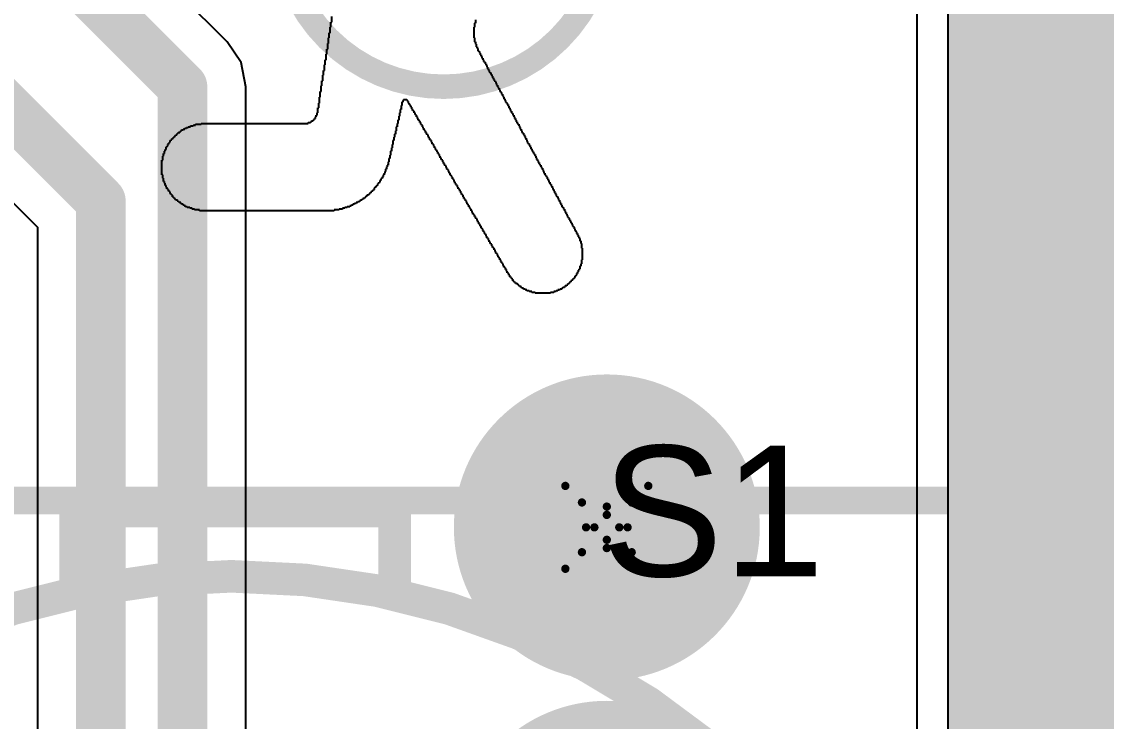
# Model space of a CAD drawing. Header units: millimetres. Extents: x -0.2 to 11.1, y -5.4 to 4.7.
# Drawn here: x 2.914 to 3.1775, y 0.6895 to 0.8582 of the extents above; entities that cross this region are included whole.
import ezdxf

# ---------------------------------------------------------------- set-up
doc = ezdxf.new("R2010")
doc.units = ezdxf.units.MM
doc.header["$MEASUREMENT"] = 0
for name, color, linetype in [('BottomLayer', 5, 'Continuous'), ('BottomOverlay', 54, 'Continuous'), ('DrillDrawing', 1, 'Continuous'), ('InternalPlane1', 76, 'Continuous'), ('InternalPlane2', 16, 'Continuous'), ('KeepOutLayer', 6, 'Continuous'), ('Mechanical1', 6, 'Continuous'), ('Mechanical13', 56, 'Continuous'), ('Mechanical3', 76, 'Continuous'), ('Mechanical5', 56, 'Continuous'), ('TopLayer', 1, 'Continuous'), ('TopOverlay', 2, 'Continuous'), ('ViaHoleLayer', 16, 'Continuous')]:
    doc.layers.add(name, color=color, linetype=linetype)
doc.styles.add('Arial', font='arial.ttf', dxfattribs={"height": 0.2})

# ---------------------------------------------------------------- blocks, each defined once
blk = doc.blocks.new('LHI_878_3902_15')
at = {"layer": 'Mechanical1', "const_width": 0.00394}
for points in [[(-0.1811, 0.1811), (-0.1811, -0.19798)], [(0.1811, -0.19798), (-0.1811, -0.19798)]]:
    blk.add_lwpolyline(points, dxfattribs=at)
at = {"layer": 'Mechanical1', "const_width": 0.00197}
blk.add_lwpolyline([(-0.18209, -0.19798, 1), (-0.18012, -0.19798, 1)], format="xyb", close=True, dxfattribs=at)
blk.add_lwpolyline([(-0.18209, -0.19798, 1), (-0.18012, -0.19798, 1)], format="xyb", close=True, dxfattribs=at)
at = {"layer": 'Mechanical3', "const_width": 0.00394}
for points in [[(-0.18504, 0.18504), (-0.18504, -0.20079)], [(0.18504, -0.20079), (-0.18504, -0.20079)]]:
    blk.add_lwpolyline(points, dxfattribs=at)
at = {"layer": 'Mechanical3', "const_width": 0.00197}
blk.add_lwpolyline([(-0.18602, -0.20079, 1), (-0.18406, -0.20079, 1)], format="xyb", close=True, dxfattribs=at)
blk.add_lwpolyline([(-0.18602, -0.20079, 1), (-0.18406, -0.20079, 1)], format="xyb", close=True, dxfattribs=at)
at = {"layer": 'Mechanical5', "const_width": 0.00394}
for points in [[(-0.18504, 0.18504), (-0.18504, -0.20079)], [(0.18504, -0.20079), (-0.18504, -0.20079)]]:
    blk.add_lwpolyline(points, dxfattribs=at)
at = {"layer": 'Mechanical5', "const_width": 0.00197}
blk.add_lwpolyline([(-0.18602, -0.20079, 1), (-0.18406, -0.20079, 1)], format="xyb", close=True, dxfattribs=at)
blk.add_lwpolyline([(-0.18602, -0.20079, 1), (-0.18406, -0.20079, 1)], format="xyb", close=True, dxfattribs=at)
at = {"layer": 'TopOverlay'}
for points, const_width in [([(0.1811, 0, 1), (-0.1811, 0, 1)], 0.00787), ([(-0.04134, -0.17717, 1), (-0.0374, -0.17717, 1)], 0.00394), ([(0.03559, -0.17717, 1), (0.03953, -0.17717, 1)], 0.00394), ([(-0.04134, -0.19685, 1), (-0.0374, -0.19685, 1)], 0.00394), ([(-0.04134, -0.19685, 1), (-0.0374, -0.19685, 1)], 0.00394), ([(0.03559, -0.19685, 1), (0.03953, -0.19685, 1)], 0.00394), ([(0.03559, -0.19685, 1), (0.03953, -0.19685, 1)], 0.00394)]:
    blk.add_lwpolyline(points, format="xyb", close=True, dxfattribs=dict(at, const_width=const_width))
at = {"layer": 'TopOverlay', "const_width": 0.00787}
for points in [[(-0.03937, -0.17717), (-0.03937, -0.19685)], [(0.03756, -0.17717), (0.03756, -0.19685)], [(0.03756, -0.19685), (-0.03937, -0.19685)]]:
    blk.add_lwpolyline(points, dxfattribs=at)

msp = doc.modelspace()

# ---------------------------------------------------------------- hatches: boundary and pattern name
at = {"layer": 'BottomLayer'}
h = msp.add_hatch(color=5, dxfattribs=at)
edge = h.paths.add_edge_path()
edge.add_arc((3.05512, 0.73622), 0.01181, 0, 360)
at = {"layer": 'InternalPlane2'}
h = msp.add_hatch(color=16, dxfattribs=at)
edge = h.paths.add_edge_path()
edge.add_arc((3.05512, 0.73622), 0.03689, 0, 360)
h = msp.add_hatch(color=16, dxfattribs=at)
edge = h.paths.add_edge_path()
edge.add_arc((3.05512, 0.65748), 0.03689, 0, 360)
at = {"layer": 'TopLayer'}
h = msp.add_hatch(color=1, dxfattribs=at)
edge = h.paths.add_edge_path()
edge.add_arc((3.05512, 0.73622), 0.01181, 0, 360)
at = {"layer": 'ViaHoleLayer'}
h = msp.add_hatch(color=16, dxfattribs=at)
edge = h.paths.add_edge_path()
edge.add_arc((3.05512, 0.73622), 0.00689, 0, 360)

# ---------------------------------------------------------------- linework, layer by layer
at = {"layer": 'BottomLayer'}
for p, q in [((3.12992, 0.9685), (3.12992, 0.07087)), ((2.96357, 0.85333), (2.93207, 0.88483)), ((2.96689, 0.84837), (2.96357, 0.85333)), ((2.96805, 0.84252), (2.96689, 0.84837)), ((2.96805, 0.53146), (2.96805, 0.84252)), ((2.90252, 0.82388), (2.91778, 0.80863)), ((2.91778, 0.80863), (2.91778, 0.65985))]:
    msp.add_line(p, q, dxfattribs=at)
at = {"layer": 'BottomLayer', "const_width": 0.012}
for points in [[(2.92126, 0.87402), (2.95276, 0.84252)], [(2.90552, 0.84252), (2.93307, 0.81496)], [(2.95276, 0.53146), (2.95276, 0.84252)], [(2.93307, 0.65351), (2.93307, 0.81496)]]:
    msp.add_lwpolyline(points, dxfattribs=at)
at = {"layer": 'BottomLayer', "const_width": 0.006}
for points in [[(2.94976, 0.84252, 1), (2.95576, 0.84252, 1)], [(2.94976, 0.84252, 1), (2.95576, 0.84252, 1)], [(2.93007, 0.81496, 1), (2.93607, 0.81496, 1)], [(2.93007, 0.81496, 1), (2.93607, 0.81496, 1)]]:
    msp.add_lwpolyline(points, format="xyb", close=True, dxfattribs=at)
at = {"layer": 'BottomOverlay', "const_width": 0.00591}
msp.add_lwpolyline([(3.05512, 0.88189, 1), (2.97638, 0.88189, 1)], format="xyb", close=True, dxfattribs=at)
at = {"layer": 'DrillDrawing', "const_width": 0.002}
for points in [[(3.04512, 0.74622), (3.05512, 0.74122)], [(3.04512, 0.74622), (3.05012, 0.73622)], [(3.05512, 0.74122), (3.06512, 0.74622)], [(3.06012, 0.73622), (3.06512, 0.74622)], [(3.04912, 0.74222), (3.05512, 0.73922)], [(3.04912, 0.74222), (3.05212, 0.73622)], [(3.05512, 0.73922), (3.06112, 0.74222)], [(3.05812, 0.73622), (3.06112, 0.74222)], [(3.04512, 0.72622), (3.05012, 0.73622)], [(3.04912, 0.73022), (3.05212, 0.73622)], [(3.05812, 0.73622), (3.06112, 0.73022)], [(3.06012, 0.73622), (3.06512, 0.72622)], [(3.04912, 0.73022), (3.05512, 0.73322)], [(3.05512, 0.73322), (3.06112, 0.73022)], [(3.04512, 0.72622), (3.05512, 0.73122)], [(3.05512, 0.73122), (3.06512, 0.72622)]]:
    msp.add_lwpolyline(points, dxfattribs=at)
at = {"layer": 'DrillDrawing', "const_width": 0.001}
for points in [[(3.04462, 0.74622, 1), (3.04562, 0.74622, 1)], [(3.04462, 0.74622, 1), (3.04562, 0.74622, 1)], [(3.06462, 0.74622, 1), (3.06562, 0.74622, 1)], [(3.06462, 0.74622, 1), (3.06562, 0.74622, 1)], [(3.04862, 0.74222, 1), (3.04962, 0.74222, 1)], [(3.04862, 0.74222, 1), (3.04962, 0.74222, 1)], [(3.06062, 0.74222, 1), (3.06162, 0.74222, 1)], [(3.06062, 0.74222, 1), (3.06162, 0.74222, 1)], [(3.05462, 0.74122, 1), (3.05562, 0.74122, 1)], [(3.05462, 0.74122, 1), (3.05562, 0.74122, 1)], [(3.05462, 0.73922, 1), (3.05562, 0.73922, 1)], [(3.05462, 0.73922, 1), (3.05562, 0.73922, 1)], [(3.04962, 0.73622, 1), (3.05062, 0.73622, 1)], [(3.04962, 0.73622, 1), (3.05062, 0.73622, 1)], [(3.05162, 0.73622, 1), (3.05262, 0.73622, 1)], [(3.05162, 0.73622, 1), (3.05262, 0.73622, 1)], [(3.05762, 0.73622, 1), (3.05862, 0.73622, 1)], [(3.05762, 0.73622, 1), (3.05862, 0.73622, 1)], [(3.05962, 0.73622, 1), (3.06062, 0.73622, 1)], [(3.05962, 0.73622, 1), (3.06062, 0.73622, 1)], [(3.05462, 0.73322, 1), (3.05562, 0.73322, 1)], [(3.05462, 0.73322, 1), (3.05562, 0.73322, 1)], [(3.04862, 0.73022, 1), (3.04962, 0.73022, 1)], [(3.04862, 0.73022, 1), (3.04962, 0.73022, 1)], [(3.05462, 0.73122, 1), (3.05562, 0.73122, 1)], [(3.05462, 0.73122, 1), (3.05562, 0.73122, 1)], [(3.06062, 0.73022, 1), (3.06162, 0.73022, 1)], [(3.06062, 0.73022, 1), (3.06162, 0.73022, 1)], [(3.04462, 0.72622, 1), (3.04562, 0.72622, 1)], [(3.04462, 0.72622, 1), (3.04562, 0.72622, 1)], [(3.06462, 0.72622, 1), (3.06562, 0.72622, 1)], [(3.06462, 0.72622, 1), (3.06562, 0.72622, 1)]]:
    msp.add_lwpolyline(points, format="xyb", close=True, dxfattribs=at)
at = {"layer": 'InternalPlane1'}
msp.add_line((3.13738, 1.0114), (3.13738, 0.0201), dxfattribs=at)
at = {"layer": 'InternalPlane1', "const_width": 0.04}
msp.add_lwpolyline([(3.15748, 0), (3.15748, 1.0315)], dxfattribs=at)
at = {"layer": 'InternalPlane1', "const_width": 0.01}
for points in [[(3.04592, 0.76149, -0.176327), (3.06431, 0.76149)], [(3.02985, 0.72702, -0.176327), (3.02985, 0.74542)], [(3.08039, 0.74542, -0.176327), (3.08039, 0.72702)], [(3.06431, 0.71095, -0.176327), (3.04592, 0.71095)]]:
    msp.add_lwpolyline(points, format="xyb", dxfattribs=at)
at = {"layer": 'InternalPlane1', "const_width": 0.005}
for points in [[(3.04342, 0.76149, 1), (3.04842, 0.76149, 1)], [(3.06181, 0.76149, 1), (3.06681, 0.76149, 1)], [(3.02735, 0.74542, 1), (3.03235, 0.74542, 1)], [(3.07789, 0.74542, 1), (3.08289, 0.74542, 1)], [(3.02735, 0.72702, 1), (3.03235, 0.72702, 1)], [(3.07789, 0.72702, 1), (3.08289, 0.72702, 1)], [(3.04342, 0.71095, 1), (3.04842, 0.71095, 1)], [(3.06181, 0.71095, 1), (3.06681, 0.71095, 1)]]:
    msp.add_lwpolyline(points, format="xyb", close=True, dxfattribs=at)
at = {"layer": 'InternalPlane2'}
msp.add_line((3.13738, 1.0114), (3.13738, 0.0201), dxfattribs=at)
at = {"layer": 'InternalPlane2', "const_width": 0.04}
msp.add_lwpolyline([(3.15748, 0), (3.15748, 1.0315)], dxfattribs=at)
at = {"layer": 'KeepOutLayer', "const_width": 0.01}
msp.add_lwpolyline([(3.15748, 0), (3.15748, 1.02756)], dxfattribs=at)
at = {"layer": 'Mechanical13', "const_width": 0.016}
msp.add_lwpolyline([(3.16535, -0.00787), (3.16535, 1.03937)], dxfattribs=at)
at = {"layer": 'TopLayer'}
msp.add_line((3.12992, 0.9685), (3.12992, 0.07087), dxfattribs=at)
at = {"layer": 'TopOverlay'}
for p, q in [((2.98878, 0.85807), (2.98878, 0.85945)), ((2.98839, 0.85551), (2.98839, 0.85689)), ((2.98839, 0.85689), (2.98858, 0.85689)), ((2.98858, 0.85689), (2.98858, 0.85807)), ((2.98858, 0.85807), (2.98878, 0.85807)), ((3.02323, 0.85689), (3.02303, 0.85689)), ((3.02303, 0.85689), (3.02303, 0.85433)), ((3.02343, 0.85787), (3.02323, 0.85787)), ((3.02323, 0.85787), (3.02323, 0.85689)), ((3.02343, 0.85866), (3.02343, 0.85787)), ((2.98799, 0.85295), (2.98799, 0.85433)), ((2.98799, 0.85433), (2.98819, 0.85433)), ((2.98819, 0.85433), (2.98819, 0.85551)), ((2.98819, 0.85551), (2.98839, 0.85551)), ((3.02303, 0.85433), (3.02323, 0.85433)), ((3.02323, 0.85433), (3.02323, 0.85335)), ((2.9876, 0.85039), (2.9876, 0.85157)), ((2.9876, 0.85157), (2.9878, 0.85157)), ((2.9878, 0.85157), (2.9878, 0.85295)), ((2.9878, 0.85295), (2.98799, 0.85295)), ((3.02323, 0.85335), (3.02343, 0.85335)), ((3.02343, 0.85335), (3.02343, 0.85276)), ((3.02343, 0.85276), (3.02362, 0.85276)), ((3.02362, 0.85276), (3.02362, 0.85217)), ((3.02362, 0.85217), (3.02382, 0.85217)), ((3.02382, 0.85217), (3.02382, 0.85177)), ((3.02382, 0.85177), (3.02402, 0.85177)), ((3.02402, 0.85177), (3.02402, 0.85118)), ((3.02402, 0.85118), (3.02421, 0.85118)), ((3.02421, 0.85118), (3.02421, 0.85098)), ((3.02421, 0.85098), (3.02441, 0.85098)), ((3.02441, 0.85098), (3.02441, 0.85059)), ((2.9872, 0.84783), (2.9872, 0.84902)), ((2.9872, 0.84902), (2.9874, 0.84902)), ((2.9874, 0.84902), (2.9874, 0.85039)), ((2.9874, 0.85039), (2.9876, 0.85039)), ((3.02441, 0.85059), (3.02461, 0.85059)), ((3.02461, 0.85059), (3.02461, 0.8502)), ((3.02461, 0.8502), (3.0248, 0.8502)), ((3.0248, 0.8502), (3.0248, 0.8498)), ((3.0248, 0.8498), (3.025, 0.8498)), ((3.025, 0.8498), (3.025, 0.84941)), ((3.025, 0.84941), (3.0252, 0.84941)), ((3.0252, 0.84941), (3.0252, 0.84902)), ((3.0252, 0.84902), (3.02539, 0.84902)), ((3.02539, 0.84902), (3.02539, 0.84862)), ((3.02539, 0.84862), (3.02559, 0.84862)), ((3.02559, 0.84862), (3.02559, 0.84843)), ((3.02559, 0.84843), (3.02579, 0.84843)), ((3.02579, 0.84843), (3.02579, 0.84803)), ((2.98681, 0.84528), (2.98681, 0.84646)), ((2.98681, 0.84646), (2.98701, 0.84646)), ((2.98701, 0.84646), (2.98701, 0.84783)), ((2.98701, 0.84783), (2.9872, 0.84783)), ((3.02579, 0.84803), (3.02598, 0.84803)), ((3.02598, 0.84803), (3.02598, 0.84764)), ((3.02598, 0.84764), (3.02618, 0.84764)), ((3.02618, 0.84764), (3.02618, 0.84724)), ((3.02618, 0.84724), (3.02638, 0.84724)), ((3.02638, 0.84724), (3.02638, 0.84685)), ((3.02638, 0.84685), (3.02657, 0.84685)), ((3.02657, 0.84685), (3.02657, 0.84646)), ((3.02657, 0.84646), (3.02677, 0.84646)), ((3.02677, 0.84646), (3.02677, 0.84606)), ((3.02677, 0.84606), (3.02697, 0.84606)), ((3.02697, 0.84606), (3.02697, 0.84587)), ((3.02697, 0.84587), (3.02717, 0.84587)), ((3.02717, 0.84587), (3.02717, 0.84547)), ((2.98642, 0.84272), (2.98642, 0.8439)), ((2.98642, 0.8439), (2.98661, 0.8439)), ((2.98661, 0.8439), (2.98661, 0.84528)), ((2.98661, 0.84528), (2.98681, 0.84528)), ((3.02717, 0.84547), (3.02736, 0.84547)), ((3.02736, 0.84547), (3.02736, 0.84508)), ((3.02736, 0.84508), (3.02756, 0.84508)), ((3.02756, 0.84508), (3.02756, 0.84469)), ((3.02756, 0.84469), (3.02776, 0.84469)), ((3.02776, 0.84469), (3.02776, 0.84429)), ((3.02776, 0.84429), (3.02795, 0.84429)), ((3.02795, 0.84429), (3.02795, 0.8439)), ((3.02795, 0.8439), (3.02815, 0.8439)), ((3.02815, 0.8439), (3.02815, 0.8437)), ((3.02815, 0.8437), (3.02835, 0.8437)), ((3.02835, 0.8437), (3.02835, 0.84331)), ((3.02835, 0.84331), (3.02854, 0.84331)), ((3.02854, 0.84331), (3.02854, 0.84291)), ((2.98602, 0.83996), (2.98602, 0.84134)), ((2.98602, 0.84134), (2.98622, 0.84134)), ((2.98622, 0.84134), (2.98622, 0.84272)), ((2.98622, 0.84272), (2.98642, 0.84272)), ((3.02854, 0.84291), (3.02874, 0.84291)), ((3.02874, 0.84291), (3.02874, 0.84252)), ((3.02874, 0.84252), (3.02894, 0.84252)), ((3.02894, 0.84252), (3.02894, 0.84213)), ((3.02894, 0.84213), (3.02913, 0.84213)), ((3.02913, 0.84213), (3.02913, 0.84173)), ((3.02913, 0.84173), (3.02933, 0.84173)), ((3.02933, 0.84173), (3.02933, 0.84134)), ((3.02933, 0.84134), (3.02953, 0.84134)), ((3.02953, 0.84134), (3.02953, 0.84114)), ((3.02953, 0.84114), (3.02972, 0.84114)), ((3.02972, 0.84114), (3.02972, 0.84075)), ((3.02972, 0.84075), (3.02992, 0.84075)), ((3.02992, 0.84075), (3.02992, 0.84035)), ((2.98563, 0.8374), (2.98563, 0.83858)), ((2.98563, 0.83858), (2.98583, 0.83858)), ((2.98583, 0.83858), (2.98583, 0.83996)), ((2.98583, 0.83996), (2.98602, 0.83996)), ((3.00571, 0.83799), (3.00551, 0.83799)), ((3.00551, 0.83799), (3.00551, 0.83701)), ((3.00591, 0.83878), (3.00571, 0.83878)), ((3.00571, 0.83878), (3.00571, 0.83799)), ((3.0061, 0.83917), (3.00591, 0.83917)), ((3.00591, 0.83917), (3.00591, 0.83878)), ((3.00689, 0.83937), (3.0061, 0.83937)), ((3.0061, 0.83937), (3.0061, 0.83917)), ((3.00689, 0.83917), (3.00689, 0.83937)), ((3.00709, 0.83917), (3.00689, 0.83917)), ((3.00709, 0.83898), (3.00709, 0.83917)), ((3.00728, 0.83898), (3.00709, 0.83898)), ((3.00728, 0.83858), (3.00728, 0.83898)), ((3.00748, 0.83858), (3.00728, 0.83858)), ((3.00748, 0.83819), (3.00748, 0.83858)), ((3.00768, 0.83819), (3.00748, 0.83819)), ((3.00768, 0.83799), (3.00768, 0.83819)), ((3.00787, 0.83799), (3.00768, 0.83799)), ((3.00787, 0.8376), (3.00787, 0.83799)), ((3.02992, 0.84035), (3.03012, 0.84035)), ((3.03012, 0.84035), (3.03012, 0.83996)), ((3.03012, 0.83996), (3.03031, 0.83996)), ((3.03031, 0.83996), (3.03031, 0.83957)), ((3.03031, 0.83957), (3.03051, 0.83957)), ((3.03051, 0.83957), (3.03051, 0.83917)), ((3.03051, 0.83917), (3.03071, 0.83917)), ((3.03071, 0.83917), (3.03071, 0.83878)), ((3.03071, 0.83878), (3.03091, 0.83878)), ((3.03091, 0.83878), (3.03091, 0.83858)), ((3.03091, 0.83858), (3.0311, 0.83858)), ((3.0311, 0.83858), (3.0311, 0.83819)), ((3.0311, 0.83819), (3.0313, 0.83819)), ((3.0313, 0.83819), (3.0313, 0.8378)), ((3.0313, 0.8378), (3.0315, 0.8378)), ((3.0315, 0.8378), (3.0315, 0.8374)), ((2.98484, 0.83484), (2.98484, 0.83524)), ((2.98484, 0.83524), (2.98504, 0.83524)), ((2.98504, 0.83524), (2.98504, 0.83563)), ((2.98504, 0.83563), (2.98524, 0.83563)), ((2.98524, 0.83563), (2.98524, 0.83622)), ((2.98524, 0.83622), (2.98543, 0.83622)), ((2.98543, 0.83622), (2.98543, 0.8374)), ((2.98543, 0.8374), (2.98563, 0.8374)), ((3.00512, 0.83543), (3.00492, 0.83543)), ((3.00492, 0.83543), (3.00492, 0.83445)), ((3.00531, 0.83622), (3.00512, 0.83622)), ((3.00512, 0.83622), (3.00512, 0.83543)), ((3.00551, 0.83701), (3.00531, 0.83701)), ((3.00531, 0.83701), (3.00531, 0.83622)), ((3.00807, 0.8376), (3.00787, 0.8376)), ((3.00807, 0.8372), (3.00807, 0.8376)), ((3.00827, 0.8372), (3.00807, 0.8372)), ((3.00827, 0.83681), (3.00827, 0.8372)), ((3.00846, 0.83681), (3.00827, 0.83681)), ((3.00846, 0.83661), (3.00846, 0.83681)), ((3.00866, 0.83661), (3.00846, 0.83661)), ((3.00866, 0.83622), (3.00866, 0.83661)), ((3.00886, 0.83622), (3.00866, 0.83622)), ((3.00886, 0.83583), (3.00886, 0.83622)), ((3.00906, 0.83583), (3.00886, 0.83583)), ((3.00906, 0.83563), (3.00906, 0.83583)), ((3.00925, 0.83563), (3.00906, 0.83563)), ((3.00925, 0.83524), (3.00925, 0.83563)), ((3.00945, 0.83524), (3.00925, 0.83524)), ((3.00945, 0.83484), (3.00945, 0.83524)), ((3.0315, 0.8374), (3.03169, 0.8374)), ((3.03169, 0.8374), (3.03169, 0.83701)), ((3.03169, 0.83701), (3.03189, 0.83701)), ((3.03189, 0.83701), (3.03189, 0.83661)), ((3.03189, 0.83661), (3.03209, 0.83661)), ((3.03209, 0.83661), (3.03209, 0.83622)), ((3.03209, 0.83622), (3.03228, 0.83622)), ((3.03228, 0.83622), (3.03228, 0.83602)), ((3.03228, 0.83602), (3.03248, 0.83602)), ((3.03248, 0.83602), (3.03248, 0.83563)), ((3.03248, 0.83563), (3.03268, 0.83563)), ((3.03268, 0.83563), (3.03268, 0.83524)), ((3.03268, 0.83524), (3.03287, 0.83524)), ((3.03287, 0.83524), (3.03287, 0.83484)), ((2.95374, 0.83248), (2.95374, 0.83268)), ((2.95374, 0.83268), (2.95413, 0.83268)), ((2.95413, 0.83268), (2.95413, 0.83287)), ((2.95413, 0.83287), (2.95472, 0.83287)), ((2.95472, 0.83287), (2.95472, 0.83307)), ((2.95472, 0.83307), (2.95532, 0.83307)), ((2.95532, 0.83307), (2.95532, 0.83327)), ((2.95532, 0.83327), (2.95591, 0.83327)), ((2.95591, 0.83327), (2.95591, 0.83346)), ((2.95591, 0.83346), (2.95728, 0.83346)), ((2.95728, 0.83346), (2.95728, 0.83366)), ((2.95728, 0.83366), (2.98307, 0.83366)), ((2.98307, 0.83366), (2.98307, 0.83386)), ((2.98307, 0.83386), (2.98366, 0.83386)), ((2.98366, 0.83386), (2.98366, 0.83406)), ((2.98366, 0.83406), (2.98386, 0.83406)), ((2.98386, 0.83406), (2.98386, 0.83425)), ((2.98386, 0.83425), (2.98425, 0.83425)), ((2.98425, 0.83425), (2.98425, 0.83445)), ((2.98425, 0.83445), (2.98445, 0.83445)), ((2.98445, 0.83445), (2.98445, 0.83465)), ((2.98445, 0.83465), (2.98465, 0.83465)), ((2.98465, 0.83465), (2.98465, 0.83484)), ((2.98465, 0.83484), (2.98484, 0.83484)), ((3.00453, 0.83287), (3.00433, 0.83287)), ((3.00433, 0.83287), (3.00433, 0.83189)), ((3.00472, 0.83366), (3.00453, 0.83366)), ((3.00453, 0.83366), (3.00453, 0.83287)), ((3.00492, 0.83445), (3.00472, 0.83445)), ((3.00472, 0.83445), (3.00472, 0.83366)), ((3.00965, 0.83484), (3.00945, 0.83484)), ((3.00965, 0.83445), (3.00965, 0.83484)), ((3.00984, 0.83445), (3.00965, 0.83445)), ((3.00984, 0.83425), (3.00984, 0.83445)), ((3.01004, 0.83425), (3.00984, 0.83425)), ((3.01004, 0.83386), (3.01004, 0.83425)), ((3.01024, 0.83386), (3.01004, 0.83386)), ((3.01024, 0.83346), (3.01024, 0.83386)), ((3.01043, 0.83346), (3.01024, 0.83346)), ((3.01043, 0.83327), (3.01043, 0.83346)), ((3.01063, 0.83327), (3.01043, 0.83327)), ((3.01063, 0.83287), (3.01063, 0.83327)), ((3.01083, 0.83287), (3.01063, 0.83287)), ((3.01083, 0.83248), (3.01083, 0.83287)), ((3.03287, 0.83484), (3.03307, 0.83484)), ((3.03307, 0.83484), (3.03307, 0.83445)), ((3.03307, 0.83445), (3.03327, 0.83445)), ((3.03327, 0.83445), (3.03327, 0.83406)), ((3.03327, 0.83406), (3.03346, 0.83406)), ((3.03346, 0.83406), (3.03346, 0.83366)), ((3.03346, 0.83366), (3.03366, 0.83366)), ((3.03366, 0.83366), (3.03366, 0.83346)), ((3.03366, 0.83346), (3.03386, 0.83346)), ((3.03386, 0.83346), (3.03386, 0.83307)), ((3.03386, 0.83307), (3.03406, 0.83307)), ((3.03406, 0.83307), (3.03406, 0.83268)), ((3.03406, 0.83268), (3.03425, 0.83268)), ((3.03425, 0.83268), (3.03425, 0.83228)), ((2.9502, 0.82972), (2.9502, 0.82992)), ((2.9502, 0.82992), (2.95039, 0.82992)), ((2.95039, 0.82992), (2.95039, 0.83012)), ((2.95039, 0.83012), (2.95059, 0.83012)), ((2.95059, 0.83012), (2.95059, 0.83032)), ((2.95059, 0.83032), (2.95079, 0.83032)), ((2.95079, 0.83032), (2.95079, 0.83051)), ((2.95079, 0.83051), (2.95098, 0.83051)), ((2.95098, 0.83051), (2.95098, 0.83071)), ((2.95098, 0.83071), (2.95118, 0.83071)), ((2.95118, 0.83071), (2.95118, 0.83091)), ((2.95118, 0.83091), (2.95138, 0.83091)), ((2.95138, 0.83091), (2.95138, 0.8311)), ((2.95138, 0.8311), (2.95157, 0.8311)), ((2.95157, 0.8311), (2.95157, 0.8313)), ((2.95157, 0.8313), (2.95177, 0.8313)), ((2.95177, 0.8313), (2.95177, 0.8315)), ((2.95177, 0.8315), (2.95217, 0.8315)), ((2.95217, 0.8315), (2.95217, 0.83169)), ((2.95217, 0.83169), (2.95236, 0.83169)), ((2.95236, 0.83169), (2.95236, 0.83189)), ((2.95236, 0.83189), (2.95256, 0.83189)), ((2.95256, 0.83189), (2.95256, 0.83209)), ((2.95256, 0.83209), (2.95295, 0.83209)), ((2.95295, 0.83209), (2.95295, 0.83228)), ((2.95295, 0.83228), (2.95335, 0.83228)), ((2.95335, 0.83228), (2.95335, 0.83248)), ((2.95335, 0.83248), (2.95374, 0.83248)), ((3.00394, 0.83032), (3.00374, 0.83032)), ((3.00374, 0.83032), (3.00374, 0.82953)), ((3.00413, 0.8311), (3.00394, 0.8311)), ((3.00394, 0.8311), (3.00394, 0.83032)), ((3.00433, 0.83189), (3.00413, 0.83189)), ((3.00413, 0.83189), (3.00413, 0.8311)), ((3.01102, 0.83248), (3.01083, 0.83248)), ((3.01102, 0.83209), (3.01102, 0.83248)), ((3.01122, 0.83209), (3.01102, 0.83209)), ((3.01122, 0.83189), (3.01122, 0.83209)), ((3.01142, 0.83189), (3.01122, 0.83189)), ((3.01142, 0.8315), (3.01142, 0.83189)), ((3.01161, 0.8315), (3.01142, 0.8315)), ((3.01161, 0.8311), (3.01161, 0.8315)), ((3.01181, 0.8311), (3.01161, 0.8311)), ((3.01181, 0.83091), (3.01181, 0.8311)), ((3.01201, 0.83091), (3.01181, 0.83091)), ((3.01201, 0.83051), (3.01201, 0.83091)), ((3.0122, 0.83051), (3.01201, 0.83051)), ((3.0122, 0.83012), (3.0122, 0.83051)), ((3.0124, 0.83012), (3.0122, 0.83012)), ((3.0124, 0.82972), (3.0124, 0.83012)), ((3.03425, 0.83228), (3.03445, 0.83228)), ((3.03445, 0.83228), (3.03445, 0.83189)), ((3.03445, 0.83189), (3.03465, 0.83189)), ((3.03465, 0.83189), (3.03465, 0.8315)), ((3.03465, 0.8315), (3.03484, 0.8315)), ((3.03484, 0.8315), (3.03484, 0.8313)), ((3.03484, 0.8313), (3.03504, 0.8313)), ((3.03504, 0.8313), (3.03504, 0.83091)), ((3.03504, 0.83091), (3.03524, 0.83091)), ((3.03524, 0.83091), (3.03524, 0.83051)), ((3.03524, 0.83051), (3.03543, 0.83051)), ((3.03543, 0.83051), (3.03543, 0.83012)), ((3.03543, 0.83012), (3.03563, 0.83012)), ((3.03563, 0.83012), (3.03563, 0.82972)), ((2.94862, 0.82697), (2.94862, 0.82736)), ((2.94862, 0.82736), (2.94882, 0.82736)), ((2.94882, 0.82736), (2.94882, 0.82795)), ((2.94882, 0.82795), (2.94902, 0.82795)), ((2.94902, 0.82795), (2.94902, 0.82815)), ((2.94902, 0.82815), (2.94921, 0.82815)), ((2.94921, 0.82815), (2.94921, 0.82854)), ((2.94921, 0.82854), (2.94941, 0.82854)), ((2.94941, 0.82854), (2.94941, 0.82894)), ((2.94941, 0.82894), (2.94961, 0.82894)), ((2.94961, 0.82894), (2.94961, 0.82913)), ((2.94961, 0.82913), (2.9498, 0.82913)), ((2.9498, 0.82913), (2.9498, 0.82953)), ((2.9498, 0.82953), (2.95, 0.82953)), ((2.95, 0.82953), (2.95, 0.82972)), ((2.95, 0.82972), (2.9502, 0.82972)), ((3.00335, 0.82776), (3.00315, 0.82776)), ((3.00315, 0.82776), (3.00315, 0.82697)), ((3.00354, 0.82854), (3.00335, 0.82854)), ((3.00335, 0.82854), (3.00335, 0.82776)), ((3.00374, 0.82953), (3.00354, 0.82953)), ((3.00354, 0.82953), (3.00354, 0.82854)), ((3.0126, 0.82972), (3.0124, 0.82972)), ((3.0126, 0.82953), (3.0126, 0.82972)), ((3.0128, 0.82953), (3.0126, 0.82953)), ((3.0128, 0.82913), (3.0128, 0.82953)), ((3.01299, 0.82913), (3.0128, 0.82913)), ((3.01299, 0.82874), (3.01299, 0.82913)), ((3.01319, 0.82874), (3.01299, 0.82874)), ((3.01319, 0.82854), (3.01319, 0.82874)), ((3.01339, 0.82854), (3.01319, 0.82854)), ((3.01339, 0.82815), (3.01339, 0.82854)), ((3.01358, 0.82815), (3.01339, 0.82815)), ((3.01358, 0.82776), (3.01358, 0.82815)), ((3.01378, 0.82776), (3.01358, 0.82776)), ((3.01378, 0.82736), (3.01378, 0.82776)), ((3.01398, 0.82736), (3.01378, 0.82736)), ((3.01398, 0.82717), (3.01398, 0.82736)), ((3.03563, 0.82972), (3.03583, 0.82972)), ((3.03583, 0.82972), (3.03583, 0.82933)), ((3.03583, 0.82933), (3.03602, 0.82933)), ((3.03602, 0.82933), (3.03602, 0.82894)), ((3.03602, 0.82894), (3.03622, 0.82894)), ((3.03622, 0.82894), (3.03622, 0.82874)), ((3.03622, 0.82874), (3.03642, 0.82874)), ((3.03642, 0.82874), (3.03642, 0.82835)), ((3.03642, 0.82835), (3.03661, 0.82835)), ((3.03661, 0.82835), (3.03661, 0.82795)), ((3.03661, 0.82795), (3.03681, 0.82795)), ((3.03681, 0.82795), (3.03681, 0.82756)), ((3.03681, 0.82756), (3.03701, 0.82756)), ((3.03701, 0.82756), (3.03701, 0.82717)), ((2.94783, 0.82126), (2.94783, 0.8248)), ((2.94783, 0.8248), (2.94803, 0.8248)), ((2.94803, 0.8248), (2.94803, 0.82579)), ((2.94803, 0.82579), (2.94823, 0.82579)), ((2.94823, 0.82579), (2.94823, 0.82638)), ((2.94823, 0.82638), (2.94843, 0.82638)), ((2.94843, 0.82638), (2.94843, 0.82697)), ((2.94843, 0.82697), (2.94862, 0.82697)), ((3.00276, 0.8252), (3.00256, 0.8252)), ((3.00256, 0.8252), (3.00256, 0.82441)), ((3.00295, 0.82598), (3.00276, 0.82598)), ((3.00276, 0.82598), (3.00276, 0.8252)), ((3.00315, 0.82697), (3.00295, 0.82697)), ((3.00295, 0.82697), (3.00295, 0.82657)), ((3.00295, 0.82657), (3.00295, 0.82638)), ((3.00295, 0.82638), (3.00295, 0.82598)), ((3.01417, 0.82717), (3.01398, 0.82717)), ((3.01417, 0.82677), (3.01417, 0.82717)), ((3.01437, 0.82677), (3.01417, 0.82677)), ((3.01437, 0.82638), (3.01437, 0.82677)), ((3.01457, 0.82638), (3.01437, 0.82638)), ((3.01457, 0.82618), (3.01457, 0.82638)), ((3.01476, 0.82618), (3.01457, 0.82618)), ((3.01476, 0.82579), (3.01476, 0.82618)), ((3.01496, 0.82579), (3.01476, 0.82579)), ((3.01496, 0.82539), (3.01496, 0.82579)), ((3.01516, 0.82539), (3.01496, 0.82539)), ((3.01516, 0.825), (3.01516, 0.82539)), ((3.01535, 0.825), (3.01516, 0.825)), ((3.01535, 0.8248), (3.01535, 0.825)), ((3.01555, 0.8248), (3.01535, 0.8248)), ((3.01555, 0.82441), (3.01555, 0.8248)), ((3.03701, 0.82717), (3.0372, 0.82717)), ((3.0372, 0.82717), (3.0372, 0.82677)), ((3.0372, 0.82677), (3.0374, 0.82677)), ((3.0374, 0.82677), (3.0374, 0.82638)), ((3.0374, 0.82638), (3.0376, 0.82638)), ((3.0376, 0.82638), (3.0376, 0.82618)), ((3.0376, 0.82618), (3.0378, 0.82618)), ((3.0378, 0.82618), (3.0378, 0.82579)), ((3.0378, 0.82579), (3.03799, 0.82579)), ((3.03799, 0.82579), (3.03799, 0.82539)), ((3.03799, 0.82539), (3.03819, 0.82539)), ((3.03819, 0.82539), (3.03819, 0.825)), ((3.03819, 0.825), (3.03839, 0.825)), ((3.03839, 0.825), (3.03839, 0.82461)), ((3.03839, 0.82461), (3.03858, 0.82461)), ((3.03858, 0.82461), (3.03858, 0.82421)), ((3.00177, 0.82205), (3.00157, 0.82205)), ((3.00157, 0.82205), (3.00157, 0.82165)), ((3.00197, 0.82264), (3.00177, 0.82264)), ((3.00177, 0.82264), (3.00177, 0.82205)), ((3.00217, 0.82323), (3.00197, 0.82323)), ((3.00197, 0.82323), (3.00197, 0.82264)), ((3.00236, 0.82362), (3.00217, 0.82362)), ((3.00217, 0.82362), (3.00217, 0.82323)), ((3.00256, 0.82441), (3.00236, 0.82441)), ((3.00236, 0.82441), (3.00236, 0.82362)), ((3.01575, 0.82441), (3.01555, 0.82441)), ((3.01575, 0.82402), (3.01575, 0.82441)), ((3.01594, 0.82402), (3.01575, 0.82402)), ((3.01594, 0.82362), (3.01594, 0.82402)), ((3.01614, 0.82362), (3.01594, 0.82362)), ((3.01614, 0.82343), (3.01614, 0.82362)), ((3.01634, 0.82343), (3.01614, 0.82343)), ((3.01634, 0.82303), (3.01634, 0.82343)), ((3.01654, 0.82303), (3.01634, 0.82303)), ((3.01654, 0.82264), (3.01654, 0.82303)), ((3.01673, 0.82264), (3.01654, 0.82264)), ((3.01673, 0.82244), (3.01673, 0.82264)), ((3.01693, 0.82244), (3.01673, 0.82244)), ((3.01693, 0.82205), (3.01693, 0.82244)), ((3.01713, 0.82205), (3.01693, 0.82205)), ((3.01713, 0.82165), (3.01713, 0.82205)), ((3.03858, 0.82421), (3.03878, 0.82421)), ((3.03878, 0.82421), (3.03878, 0.82382)), ((3.03878, 0.82382), (3.03898, 0.82382)), ((3.03898, 0.82382), (3.03898, 0.82362)), ((3.03898, 0.82362), (3.03917, 0.82362)), ((3.03917, 0.82362), (3.03917, 0.82323)), ((3.03917, 0.82323), (3.03937, 0.82323)), ((3.03937, 0.82323), (3.03937, 0.82283)), ((3.03937, 0.82283), (3.03957, 0.82283)), ((3.03957, 0.82283), (3.03957, 0.82244)), ((3.03957, 0.82244), (3.03976, 0.82244)), ((3.03976, 0.82244), (3.03976, 0.82205)), ((3.03976, 0.82205), (3.03996, 0.82205)), ((3.03996, 0.82205), (3.03996, 0.82165)), ((2.94803, 0.82126), (2.94783, 0.82126)), ((2.94803, 0.82047), (2.94803, 0.82126)), ((2.94823, 0.82047), (2.94803, 0.82047)), ((2.94823, 0.81969), (2.94823, 0.82047)), ((2.94843, 0.81969), (2.94823, 0.81969)), ((2.94843, 0.81929), (2.94843, 0.81969)), ((3.00039, 0.81949), (3.0002, 0.81949)), ((3.0002, 0.81949), (3.0002, 0.81929)), ((3.00059, 0.81988), (3.00039, 0.81988)), ((3.00039, 0.81988), (3.00039, 0.81949)), ((3.00079, 0.82028), (3.00059, 0.82028)), ((3.00059, 0.82028), (3.00059, 0.81988)), ((3.00098, 0.82047), (3.00079, 0.82047)), ((3.00079, 0.82047), (3.00079, 0.82028)), ((3.00118, 0.82087), (3.00098, 0.82087)), ((3.00098, 0.82087), (3.00098, 0.82047)), ((3.00138, 0.82126), (3.00118, 0.82126)), ((3.00118, 0.82126), (3.00118, 0.82087)), ((3.00157, 0.82165), (3.00138, 0.82165)), ((3.00138, 0.82165), (3.00138, 0.82126)), ((3.01732, 0.82165), (3.01713, 0.82165)), ((3.01732, 0.82126), (3.01732, 0.82165)), ((3.01752, 0.82126), (3.01732, 0.82126)), ((3.01752, 0.82106), (3.01752, 0.82126)), ((3.01772, 0.82106), (3.01752, 0.82106)), ((3.01772, 0.82067), (3.01772, 0.82106)), ((3.01791, 0.82067), (3.01772, 0.82067)), ((3.01791, 0.82028), (3.01791, 0.82067)), ((3.01811, 0.82028), (3.01791, 0.82028)), ((3.01811, 0.82008), (3.01811, 0.82028)), ((3.01831, 0.82008), (3.01811, 0.82008)), ((3.01831, 0.81969), (3.01831, 0.82008)), ((3.0185, 0.81969), (3.01831, 0.81969)), ((3.0185, 0.81929), (3.0185, 0.81969)), ((3.03996, 0.82165), (3.04016, 0.82165)), ((3.04016, 0.82165), (3.04016, 0.82126)), ((3.04016, 0.82126), (3.04035, 0.82126)), ((3.04035, 0.82126), (3.04035, 0.82106)), ((3.04035, 0.82106), (3.04055, 0.82106)), ((3.04055, 0.82106), (3.04055, 0.82067)), ((3.04055, 0.82067), (3.04075, 0.82067)), ((3.04075, 0.82067), (3.04075, 0.82028)), ((3.04075, 0.82028), (3.04094, 0.82028)), ((3.04094, 0.82028), (3.04094, 0.81988)), ((3.04094, 0.81988), (3.04114, 0.81988)), ((3.04114, 0.81988), (3.04114, 0.81949)), ((3.04114, 0.81949), (3.04134, 0.81949)), ((3.04134, 0.81949), (3.04134, 0.81909)), ((2.94862, 0.81929), (2.94843, 0.81929)), ((2.94862, 0.8187), (2.94862, 0.81929)), ((2.94882, 0.8187), (2.94862, 0.8187)), ((2.94882, 0.81831), (2.94882, 0.8187)), ((2.94902, 0.81831), (2.94882, 0.81831)), ((2.94902, 0.81791), (2.94902, 0.81831)), ((2.94921, 0.81791), (2.94902, 0.81791)), ((2.94921, 0.81772), (2.94921, 0.81791)), ((2.94941, 0.81772), (2.94921, 0.81772)), ((2.94941, 0.81732), (2.94941, 0.81772)), ((2.94961, 0.81732), (2.94941, 0.81732)), ((2.94961, 0.81713), (2.94961, 0.81732)), ((2.9498, 0.81713), (2.94961, 0.81713)), ((2.9498, 0.81673), (2.9498, 0.81713)), ((2.95, 0.81673), (2.9498, 0.81673)), ((2.95, 0.81654), (2.95, 0.81673)), ((2.99803, 0.81673), (2.99783, 0.81673)), ((2.99783, 0.81673), (2.99783, 0.81654)), ((2.99823, 0.81693), (2.99803, 0.81693)), ((2.99803, 0.81693), (2.99803, 0.81673)), ((2.99843, 0.81713), (2.99823, 0.81713)), ((2.99823, 0.81713), (2.99823, 0.81693)), ((2.99862, 0.81732), (2.99843, 0.81732)), ((2.99843, 0.81732), (2.99843, 0.81713)), ((2.99882, 0.81752), (2.99862, 0.81752)), ((2.99862, 0.81752), (2.99862, 0.81732)), ((2.99902, 0.81772), (2.99882, 0.81772)), ((2.99882, 0.81772), (2.99882, 0.81752)), ((2.99921, 0.81811), (2.99902, 0.81811)), ((2.99902, 0.81811), (2.99902, 0.81772)), ((2.99941, 0.81831), (2.99921, 0.81831)), ((2.99921, 0.81831), (2.99921, 0.81811)), ((2.99961, 0.8185), (2.99941, 0.8185)), ((2.99941, 0.8185), (2.99941, 0.81831)), ((2.9998, 0.8187), (2.99961, 0.8187)), ((2.99961, 0.8187), (2.99961, 0.8185)), ((3, 0.81909), (2.9998, 0.81909)), ((2.9998, 0.81909), (2.9998, 0.8187)), ((3.0002, 0.81929), (3, 0.81929)), ((3, 0.81929), (3, 0.81909)), ((3.0187, 0.81929), (3.0185, 0.81929)), ((3.0187, 0.8189), (3.0187, 0.81929)), ((3.0189, 0.8189), (3.0187, 0.8189)), ((3.0189, 0.8187), (3.0189, 0.8189)), ((3.01909, 0.8187), (3.0189, 0.8187)), ((3.01909, 0.81831), (3.01909, 0.8187)), ((3.01929, 0.81831), (3.01909, 0.81831)), ((3.01929, 0.81791), (3.01929, 0.81831)), ((3.01949, 0.81791), (3.01929, 0.81791)), ((3.01949, 0.81772), (3.01949, 0.81791)), ((3.01969, 0.81772), (3.01949, 0.81772)), ((3.01969, 0.81732), (3.01969, 0.81772)), ((3.01988, 0.81732), (3.01969, 0.81732)), ((3.01988, 0.81693), (3.01988, 0.81732)), ((3.02008, 0.81693), (3.01988, 0.81693)), ((3.02008, 0.81654), (3.02008, 0.81693)), ((3.04134, 0.81909), (3.04154, 0.81909)), ((3.04154, 0.81909), (3.04154, 0.8189)), ((3.04154, 0.8189), (3.04173, 0.8189)), ((3.04173, 0.8189), (3.04173, 0.8185)), ((3.04173, 0.8185), (3.04193, 0.8185)), ((3.04193, 0.8185), (3.04193, 0.81811)), ((3.04193, 0.81811), (3.04213, 0.81811)), ((3.04213, 0.81811), (3.04213, 0.81772)), ((3.04213, 0.81772), (3.04232, 0.81772)), ((3.04232, 0.81772), (3.04232, 0.81732)), ((3.04232, 0.81732), (3.04252, 0.81732)), ((3.04252, 0.81732), (3.04252, 0.81693)), ((3.04252, 0.81693), (3.04272, 0.81693)), ((3.04272, 0.81693), (3.04272, 0.81654)), ((2.9502, 0.81654), (2.95, 0.81654)), ((2.9502, 0.81634), (2.9502, 0.81654)), ((2.95039, 0.81634), (2.9502, 0.81634)), ((2.95039, 0.81594), (2.95039, 0.81634)), ((2.95059, 0.81594), (2.95039, 0.81594)), ((2.95059, 0.81575), (2.95059, 0.81594)), ((2.95079, 0.81575), (2.95059, 0.81575)), ((2.95079, 0.81555), (2.95079, 0.81575)), ((2.95098, 0.81555), (2.95079, 0.81555)), ((2.95098, 0.81535), (2.95098, 0.81555)), ((2.95118, 0.81535), (2.95098, 0.81535)), ((2.95118, 0.81516), (2.95118, 0.81535)), ((2.95157, 0.81516), (2.95118, 0.81516)), ((2.95157, 0.81496), (2.95157, 0.81516)), ((2.95177, 0.81496), (2.95157, 0.81496)), ((2.95177, 0.81476), (2.95177, 0.81496)), ((2.95197, 0.81476), (2.95177, 0.81476)), ((2.95197, 0.81457), (2.95197, 0.81476)), ((2.95236, 0.81457), (2.95197, 0.81457)), ((2.95236, 0.81437), (2.95236, 0.81457)), ((2.95256, 0.81437), (2.95236, 0.81437)), ((2.95256, 0.81417), (2.95256, 0.81437)), ((2.95295, 0.81417), (2.95256, 0.81417)), ((2.95295, 0.81398), (2.95295, 0.81417)), ((2.99429, 0.81417), (2.9939, 0.81417)), ((2.9939, 0.81417), (2.9939, 0.81398)), ((2.99469, 0.81437), (2.99429, 0.81437)), ((2.99429, 0.81437), (2.99429, 0.81417)), ((2.99508, 0.81457), (2.99469, 0.81457)), ((2.99469, 0.81457), (2.99469, 0.81437)), ((2.99547, 0.81476), (2.99508, 0.81476)), ((2.99508, 0.81476), (2.99508, 0.81457)), ((2.99567, 0.81496), (2.99547, 0.81496)), ((2.99547, 0.81496), (2.99547, 0.81476)), ((2.99606, 0.81516), (2.99567, 0.81516)), ((2.99567, 0.81516), (2.99567, 0.81496)), ((2.99626, 0.81535), (2.99606, 0.81535)), ((2.99606, 0.81535), (2.99606, 0.81516)), ((2.99665, 0.81555), (2.99626, 0.81555)), ((2.99626, 0.81555), (2.99626, 0.81535)), ((2.99685, 0.81575), (2.99665, 0.81575)), ((2.99665, 0.81575), (2.99665, 0.81555)), ((2.99705, 0.81594), (2.99685, 0.81594)), ((2.99685, 0.81594), (2.99685, 0.81575)), ((2.99724, 0.81614), (2.99705, 0.81614)), ((2.99705, 0.81614), (2.99705, 0.81594)), ((2.99764, 0.81634), (2.99724, 0.81634)), ((2.99724, 0.81634), (2.99724, 0.81614)), ((2.99783, 0.81654), (2.99764, 0.81654)), ((2.99764, 0.81654), (2.99764, 0.81634)), ((3.02028, 0.81654), (3.02008, 0.81654)), ((3.02028, 0.81634), (3.02028, 0.81654)), ((3.02047, 0.81634), (3.02028, 0.81634)), ((3.02047, 0.81594), (3.02047, 0.81634)), ((3.02067, 0.81594), (3.02047, 0.81594)), ((3.02067, 0.81555), (3.02067, 0.81594)), ((3.02087, 0.81555), (3.02067, 0.81555)), ((3.02087, 0.81535), (3.02087, 0.81555)), ((3.02106, 0.81535), (3.02087, 0.81535)), ((3.02106, 0.81496), (3.02106, 0.81535)), ((3.02126, 0.81496), (3.02106, 0.81496)), ((3.02126, 0.81457), (3.02126, 0.81496)), ((3.02146, 0.81457), (3.02126, 0.81457)), ((3.02146, 0.81417), (3.02146, 0.81457)), ((3.02165, 0.81417), (3.02146, 0.81417)), ((3.02165, 0.81398), (3.02165, 0.81417)), ((3.04272, 0.81654), (3.04291, 0.81654)), ((3.04291, 0.81654), (3.04291, 0.81614)), ((3.04291, 0.81614), (3.04311, 0.81614)), ((3.04311, 0.81614), (3.04311, 0.81594)), ((3.04311, 0.81594), (3.04331, 0.81594)), ((3.04331, 0.81594), (3.04331, 0.81555)), ((3.04331, 0.81555), (3.0435, 0.81555)), ((3.0435, 0.81555), (3.0435, 0.81516)), ((3.0435, 0.81516), (3.0437, 0.81516)), ((3.0437, 0.81516), (3.0437, 0.81476)), ((3.0437, 0.81476), (3.0439, 0.81476)), ((3.0439, 0.81476), (3.0439, 0.81437)), ((3.0439, 0.81437), (3.04409, 0.81437)), ((3.04409, 0.81437), (3.04409, 0.81398)), ((2.95315, 0.81398), (2.95295, 0.81398)), ((2.95315, 0.81378), (2.95315, 0.81398)), ((2.95354, 0.81378), (2.95315, 0.81378)), ((2.95354, 0.81358), (2.95354, 0.81378)), ((2.95394, 0.81358), (2.95354, 0.81358)), ((2.95394, 0.81339), (2.95394, 0.81358)), ((2.95453, 0.81339), (2.95394, 0.81339)), ((2.95453, 0.81319), (2.95453, 0.81339)), ((2.95512, 0.81319), (2.95453, 0.81319)), ((2.95512, 0.81299), (2.95512, 0.81319)), ((2.95571, 0.81299), (2.95512, 0.81299)), ((2.95571, 0.8128), (2.95571, 0.81299)), ((2.95689, 0.8128), (2.95571, 0.8128)), ((2.95689, 0.8126), (2.95689, 0.8128)), ((2.98937, 0.8126), (2.95689, 0.8126)), ((2.99055, 0.8128), (2.98937, 0.8128)), ((2.98937, 0.8128), (2.98937, 0.8126)), ((2.99134, 0.81299), (2.99055, 0.81299)), ((2.99055, 0.81299), (2.99055, 0.8128)), ((2.99193, 0.81319), (2.99134, 0.81319)), ((2.99134, 0.81319), (2.99134, 0.81299)), ((2.99252, 0.81339), (2.99193, 0.81339)), ((2.99193, 0.81339), (2.99193, 0.81319)), ((2.99311, 0.81358), (2.99252, 0.81358)), ((2.99252, 0.81358), (2.99252, 0.81339)), ((2.9935, 0.81378), (2.99311, 0.81378)), ((2.99311, 0.81378), (2.99311, 0.81358)), ((2.9939, 0.81398), (2.9935, 0.81398)), ((2.9935, 0.81398), (2.9935, 0.81378)), ((3.02185, 0.81398), (3.02165, 0.81398)), ((3.02185, 0.81358), (3.02185, 0.81398)), ((3.02205, 0.81358), (3.02185, 0.81358)), ((3.02205, 0.81319), (3.02205, 0.81358)), ((3.02224, 0.81319), (3.02205, 0.81319)), ((3.02224, 0.81299), (3.02224, 0.81319)), ((3.02244, 0.81299), (3.02224, 0.81299)), ((3.02244, 0.8126), (3.02244, 0.81299)), ((3.02264, 0.8126), (3.02244, 0.8126)), ((3.02264, 0.8122), (3.02264, 0.8126)), ((3.02283, 0.8122), (3.02264, 0.8122)), ((3.02283, 0.81181), (3.02283, 0.8122)), ((3.02303, 0.81181), (3.02283, 0.81181)), ((3.02303, 0.81161), (3.02303, 0.81181)), ((3.02323, 0.81161), (3.02303, 0.81161)), ((3.02323, 0.81122), (3.02323, 0.81161)), ((3.04409, 0.81398), (3.04429, 0.81398)), ((3.04429, 0.81398), (3.04429, 0.81358)), ((3.04429, 0.81358), (3.04449, 0.81358)), ((3.04449, 0.81358), (3.04449, 0.81339)), ((3.04449, 0.81339), (3.04469, 0.81339)), ((3.04469, 0.81339), (3.04469, 0.81299)), ((3.04469, 0.81299), (3.04488, 0.81299)), ((3.04488, 0.81299), (3.04488, 0.8126)), ((3.04488, 0.8126), (3.04508, 0.8126)), ((3.04508, 0.8126), (3.04508, 0.8122)), ((3.04508, 0.8122), (3.04528, 0.8122)), ((3.04528, 0.8122), (3.04528, 0.81181)), ((3.04528, 0.81181), (3.04547, 0.81181)), ((3.04547, 0.81181), (3.04547, 0.81142)), ((3.02343, 0.81122), (3.02323, 0.81122)), ((3.02343, 0.81083), (3.02343, 0.81122)), ((3.02362, 0.81083), (3.02343, 0.81083)), ((3.02362, 0.81063), (3.02362, 0.81083)), ((3.02382, 0.81063), (3.02362, 0.81063)), ((3.02382, 0.81024), (3.02382, 0.81063)), ((3.02402, 0.81024), (3.02382, 0.81024)), ((3.02402, 0.80984), (3.02402, 0.81024)), ((3.02421, 0.80984), (3.02402, 0.80984)), ((3.02421, 0.80945), (3.02421, 0.80984)), ((3.02441, 0.80945), (3.02421, 0.80945)), ((3.02441, 0.80925), (3.02441, 0.80945)), ((3.02461, 0.80925), (3.02441, 0.80925)), ((3.02461, 0.80886), (3.02461, 0.80925)), ((3.0248, 0.80886), (3.02461, 0.80886)), ((3.0248, 0.80846), (3.0248, 0.80886)), ((3.04547, 0.81142), (3.04567, 0.81142)), ((3.04567, 0.81142), (3.04567, 0.81102)), ((3.04567, 0.81102), (3.04587, 0.81102)), ((3.04587, 0.81102), (3.04587, 0.81083)), ((3.04587, 0.81083), (3.04606, 0.81083)), ((3.04606, 0.81083), (3.04606, 0.81043)), ((3.04606, 0.81043), (3.04626, 0.81043)), ((3.04626, 0.81043), (3.04626, 0.81004)), ((3.04626, 0.81004), (3.04646, 0.81004)), ((3.04646, 0.81004), (3.04646, 0.80965)), ((3.04646, 0.80965), (3.04665, 0.80965)), ((3.04665, 0.80965), (3.04665, 0.80925)), ((3.04665, 0.80925), (3.04685, 0.80925)), ((3.04685, 0.80925), (3.04685, 0.80886)), ((3.04685, 0.80886), (3.04705, 0.80886)), ((3.04705, 0.80886), (3.04705, 0.80866)), ((3.025, 0.80846), (3.0248, 0.80846)), ((3.025, 0.80827), (3.025, 0.80846)), ((3.0252, 0.80827), (3.025, 0.80827)), ((3.0252, 0.80787), (3.0252, 0.80827)), ((3.02539, 0.80787), (3.0252, 0.80787)), ((3.02539, 0.80748), (3.02539, 0.80787)), ((3.02559, 0.80748), (3.02539, 0.80748)), ((3.02559, 0.80709), (3.02559, 0.80748)), ((3.02579, 0.80709), (3.02559, 0.80709)), ((3.02579, 0.80689), (3.02579, 0.80709)), ((3.02598, 0.80689), (3.02579, 0.80689)), ((3.02598, 0.8065), (3.02598, 0.80689)), ((3.02618, 0.8065), (3.02598, 0.8065)), ((3.02618, 0.8061), (3.02618, 0.8065)), ((3.04705, 0.80866), (3.04724, 0.80866)), ((3.04724, 0.80866), (3.04724, 0.80827)), ((3.04724, 0.80827), (3.04744, 0.80827)), ((3.04744, 0.80827), (3.04744, 0.80787)), ((3.04744, 0.80787), (3.04764, 0.80787)), ((3.04764, 0.80787), (3.04764, 0.80748)), ((3.04764, 0.80748), (3.04783, 0.80748)), ((3.04783, 0.80748), (3.04783, 0.80709)), ((3.04783, 0.80709), (3.04803, 0.80709)), ((3.04803, 0.80709), (3.04803, 0.80669)), ((3.04803, 0.80669), (3.04823, 0.80669)), ((3.04823, 0.80669), (3.04823, 0.8063)), ((3.04823, 0.8063), (3.04843, 0.8063)), ((3.04843, 0.8063), (3.04843, 0.80591)), ((3.02638, 0.8061), (3.02618, 0.8061)), ((3.02638, 0.80591), (3.02638, 0.8061)), ((3.02657, 0.80591), (3.02638, 0.80591)), ((3.02657, 0.80551), (3.02657, 0.80591)), ((3.02677, 0.80551), (3.02657, 0.80551)), ((3.02677, 0.80512), (3.02677, 0.80551)), ((3.02697, 0.80512), (3.02677, 0.80512)), ((3.02697, 0.80472), (3.02697, 0.80512)), ((3.02717, 0.80472), (3.02697, 0.80472)), ((3.02717, 0.80453), (3.02717, 0.80472)), ((3.02736, 0.80453), (3.02717, 0.80453)), ((3.02736, 0.80413), (3.02736, 0.80453)), ((3.02756, 0.80413), (3.02736, 0.80413)), ((3.02756, 0.80374), (3.02756, 0.80413)), ((3.02776, 0.80374), (3.02756, 0.80374)), ((3.02776, 0.80354), (3.02776, 0.80374)), ((3.02795, 0.80354), (3.02776, 0.80354)), ((3.02795, 0.80315), (3.02795, 0.80354)), ((3.04843, 0.80591), (3.04862, 0.80591)), ((3.04862, 0.80591), (3.04862, 0.80532)), ((3.04862, 0.80532), (3.04882, 0.80532)), ((3.04882, 0.80532), (3.04882, 0.80472)), ((3.04882, 0.80472), (3.04902, 0.80472)), ((3.04902, 0.80472), (3.04902, 0.80354)), ((3.04902, 0.80354), (3.04921, 0.80354)), ((3.04921, 0.80354), (3.04921, 0.80079)), ((3.02815, 0.80315), (3.02795, 0.80315)), ((3.02815, 0.80276), (3.02815, 0.80315)), ((3.02835, 0.80276), (3.02815, 0.80276)), ((3.02835, 0.80236), (3.02835, 0.80276)), ((3.02854, 0.80236), (3.02835, 0.80236)), ((3.02854, 0.80217), (3.02854, 0.80236)), ((3.02874, 0.80217), (3.02854, 0.80217)), ((3.02874, 0.80177), (3.02874, 0.80217)), ((3.02894, 0.80177), (3.02874, 0.80177)), ((3.02894, 0.80138), (3.02894, 0.80177)), ((3.02913, 0.80138), (3.02894, 0.80138)), ((3.02913, 0.80118), (3.02913, 0.80138)), ((3.02933, 0.80118), (3.02913, 0.80118)), ((3.02933, 0.80079), (3.02933, 0.80118)), ((3.02953, 0.80079), (3.02933, 0.80079)), ((3.02953, 0.80039), (3.02953, 0.80079)), ((3.02972, 0.80039), (3.02953, 0.80039)), ((3.02972, 0.8), (3.02972, 0.80039)), ((3.02992, 0.8), (3.02972, 0.8)), ((3.02992, 0.7998), (3.02992, 0.8)), ((3.03012, 0.7998), (3.02992, 0.7998)), ((3.03012, 0.79941), (3.03012, 0.7998)), ((3.03031, 0.79941), (3.03012, 0.79941)), ((3.03031, 0.79902), (3.03031, 0.79941)), ((3.03051, 0.79902), (3.03031, 0.79902)), ((3.03051, 0.79882), (3.03051, 0.79902)), ((3.03071, 0.79882), (3.03051, 0.79882)), ((3.03071, 0.79843), (3.03071, 0.79882)), ((3.03091, 0.79843), (3.03071, 0.79843)), ((3.03091, 0.79803), (3.03091, 0.79843)), ((3.04862, 0.79862), (3.04843, 0.79862)), ((3.04843, 0.79862), (3.04843, 0.79823)), ((3.04882, 0.79921), (3.04862, 0.79921)), ((3.04862, 0.79921), (3.04862, 0.79862)), ((3.04902, 0.7998), (3.04882, 0.7998)), ((3.04882, 0.7998), (3.04882, 0.79921)), ((3.04921, 0.80079), (3.04902, 0.80079)), ((3.04902, 0.80079), (3.04902, 0.7998)), ((3.0311, 0.79803), (3.03091, 0.79803)), ((3.0311, 0.79764), (3.0311, 0.79803)), ((3.0313, 0.79764), (3.0311, 0.79764)), ((3.0313, 0.79744), (3.0313, 0.79764)), ((3.0315, 0.79744), (3.0313, 0.79744)), ((3.0315, 0.79705), (3.0315, 0.79744)), ((3.03169, 0.79705), (3.0315, 0.79705)), ((3.03169, 0.79665), (3.03169, 0.79705)), ((3.03189, 0.79665), (3.03169, 0.79665)), ((3.03189, 0.79646), (3.03189, 0.79665)), ((3.03209, 0.79646), (3.03189, 0.79646)), ((3.03209, 0.79626), (3.03209, 0.79646)), ((3.03228, 0.79626), (3.03209, 0.79626)), ((3.03228, 0.79606), (3.03228, 0.79626)), ((3.03248, 0.79606), (3.03228, 0.79606)), ((3.03248, 0.79567), (3.03248, 0.79606)), ((3.03268, 0.79567), (3.03248, 0.79567)), ((3.03268, 0.79547), (3.03268, 0.79567)), ((3.04665, 0.79567), (3.04646, 0.79567)), ((3.04646, 0.79567), (3.04646, 0.79547)), ((3.04685, 0.79587), (3.04665, 0.79587)), ((3.04665, 0.79587), (3.04665, 0.79567)), ((3.04705, 0.79606), (3.04685, 0.79606)), ((3.04685, 0.79606), (3.04685, 0.79587)), ((3.04724, 0.79626), (3.04705, 0.79626)), ((3.04705, 0.79626), (3.04705, 0.79606)), ((3.04744, 0.79646), (3.04724, 0.79646)), ((3.04724, 0.79646), (3.04724, 0.79626)), ((3.04764, 0.79685), (3.04744, 0.79685)), ((3.04744, 0.79685), (3.04744, 0.79646)), ((3.04783, 0.79705), (3.04764, 0.79705)), ((3.04764, 0.79705), (3.04764, 0.79685)), ((3.04803, 0.79744), (3.04783, 0.79744)), ((3.04783, 0.79744), (3.04783, 0.79705)), ((3.04823, 0.79783), (3.04803, 0.79783)), ((3.04803, 0.79783), (3.04803, 0.79744)), ((3.04843, 0.79823), (3.04823, 0.79823)), ((3.04823, 0.79823), (3.04823, 0.79783)), ((3.03287, 0.79547), (3.03268, 0.79547)), ((3.03287, 0.79528), (3.03287, 0.79547)), ((3.03307, 0.79528), (3.03287, 0.79528)), ((3.03307, 0.79508), (3.03307, 0.79528)), ((3.03346, 0.79508), (3.03307, 0.79508)), ((3.03346, 0.79488), (3.03346, 0.79508)), ((3.03366, 0.79488), (3.03346, 0.79488)), ((3.03366, 0.79469), (3.03366, 0.79488)), ((3.03386, 0.79469), (3.03366, 0.79469)), ((3.03386, 0.79449), (3.03386, 0.79469)), ((3.03406, 0.79449), (3.03386, 0.79449)), ((3.03406, 0.79429), (3.03406, 0.79449)), ((3.03445, 0.79429), (3.03406, 0.79429)), ((3.03445, 0.79409), (3.03445, 0.79429)), ((3.03465, 0.79409), (3.03445, 0.79409)), ((3.03465, 0.7939), (3.03465, 0.79409)), ((3.03504, 0.7939), (3.03465, 0.7939)), ((3.03504, 0.7937), (3.03504, 0.7939)), ((3.03543, 0.7937), (3.03504, 0.7937)), ((3.03543, 0.7935), (3.03543, 0.7937)), ((3.03583, 0.7935), (3.03543, 0.7935)), ((3.03583, 0.79331), (3.03583, 0.7935)), ((3.03642, 0.79331), (3.03583, 0.79331)), ((3.03642, 0.79311), (3.03642, 0.79331)), ((3.03701, 0.79311), (3.03642, 0.79311)), ((3.03701, 0.79291), (3.03701, 0.79311)), ((3.04291, 0.79311), (3.04232, 0.79311)), ((3.04232, 0.79311), (3.04232, 0.79291)), ((3.04331, 0.79331), (3.04291, 0.79331)), ((3.04291, 0.79331), (3.04291, 0.79311)), ((3.0439, 0.7935), (3.04331, 0.7935)), ((3.04331, 0.7935), (3.04331, 0.79331)), ((3.04429, 0.7937), (3.0439, 0.7937)), ((3.0439, 0.7937), (3.0439, 0.7935)), ((3.04449, 0.7939), (3.04429, 0.7939)), ((3.04429, 0.7939), (3.04429, 0.7937)), ((3.04488, 0.79409), (3.04449, 0.79409)), ((3.04449, 0.79409), (3.04449, 0.7939)), ((3.04508, 0.79429), (3.04488, 0.79429)), ((3.04488, 0.79429), (3.04488, 0.79409)), ((3.04547, 0.79449), (3.04508, 0.79449)), ((3.04508, 0.79449), (3.04508, 0.79429)), ((3.04567, 0.79469), (3.04547, 0.79469)), ((3.04547, 0.79469), (3.04547, 0.79449)), ((3.04587, 0.79488), (3.04567, 0.79488)), ((3.04567, 0.79488), (3.04567, 0.79469)), ((3.04606, 0.79508), (3.04587, 0.79508)), ((3.04587, 0.79508), (3.04587, 0.79488)), ((3.04626, 0.79528), (3.04606, 0.79528)), ((3.04606, 0.79528), (3.04606, 0.79508)), ((3.04646, 0.79547), (3.04626, 0.79547)), ((3.04626, 0.79547), (3.04626, 0.79528)), ((3.0378, 0.79291), (3.03701, 0.79291)), ((3.0378, 0.79272), (3.0378, 0.79291)), ((3.04154, 0.79272), (3.0378, 0.79272)), ((3.04232, 0.79291), (3.04154, 0.79291)), ((3.04154, 0.79291), (3.04154, 0.79272))]:
    msp.add_line(p, q, dxfattribs=at)

# ---------------------------------------------------------------- block references
at = {"rotation": 180}
msp.add_blockref('LHI_878_3902_15', (2.96457, 0.54331), dxfattribs=at)

# ---------------------------------------------------------------- texts
at = {"layer": 'TopOverlay', "style": 'Arial'}
msp.add_text('S1', height=0.031496, dxfattribs=at).set_placement((3.05381, 0.72441))

doc.saveas('drawing.dxf')
